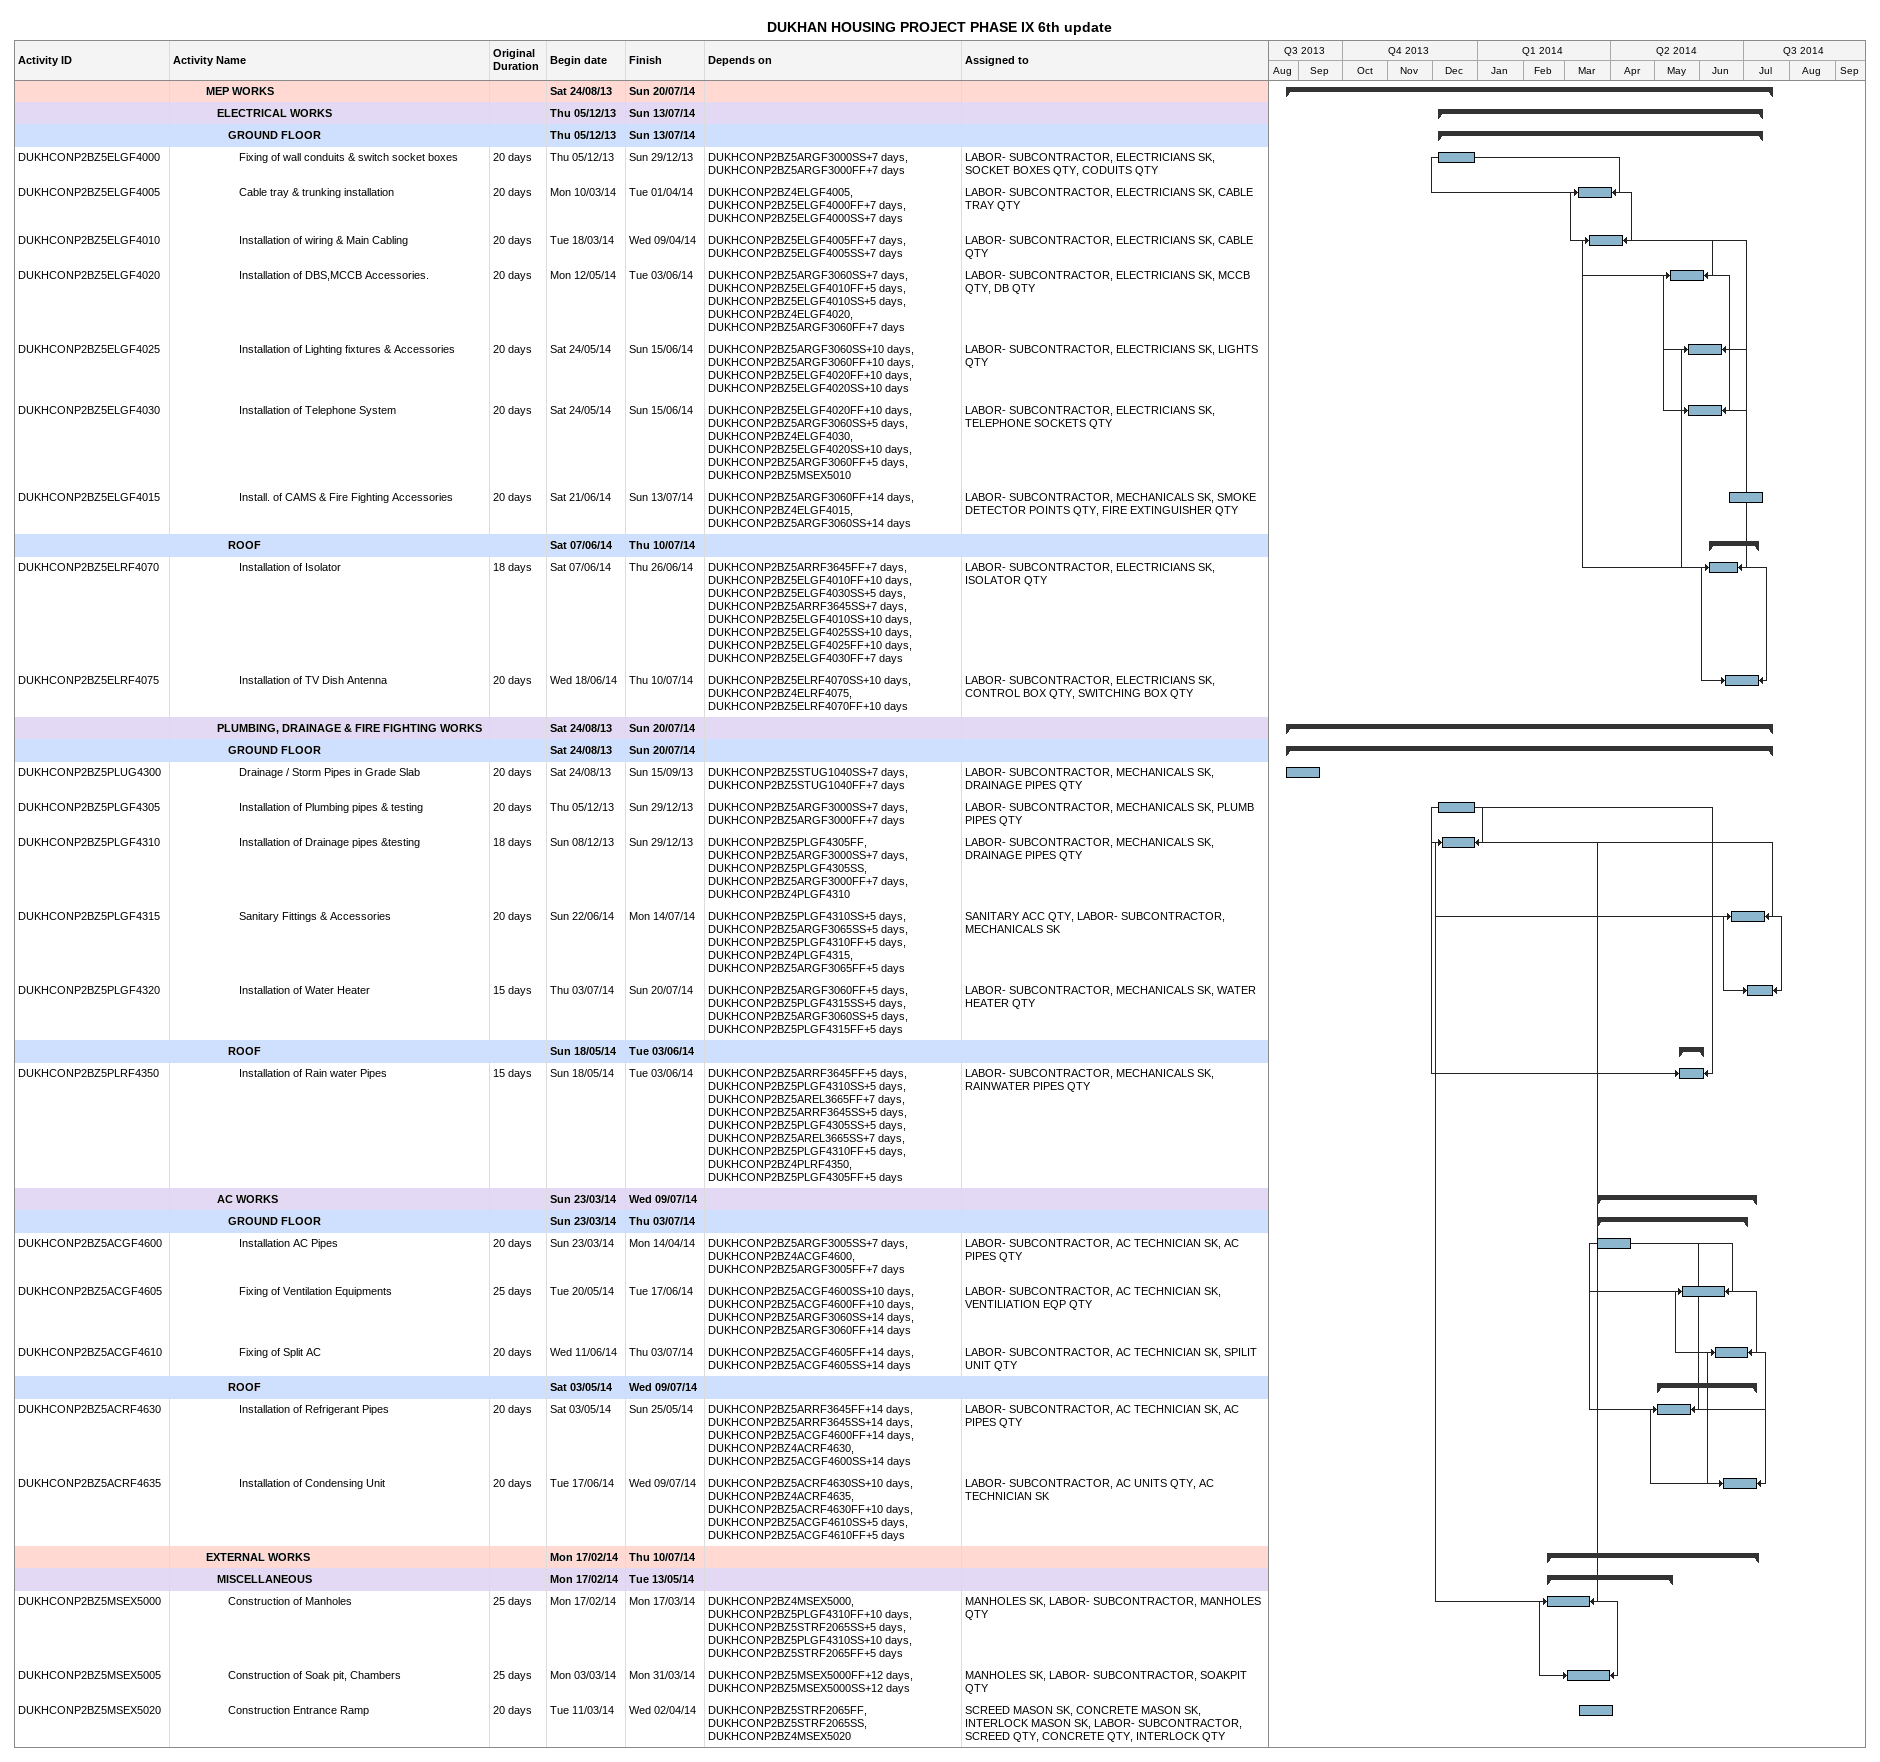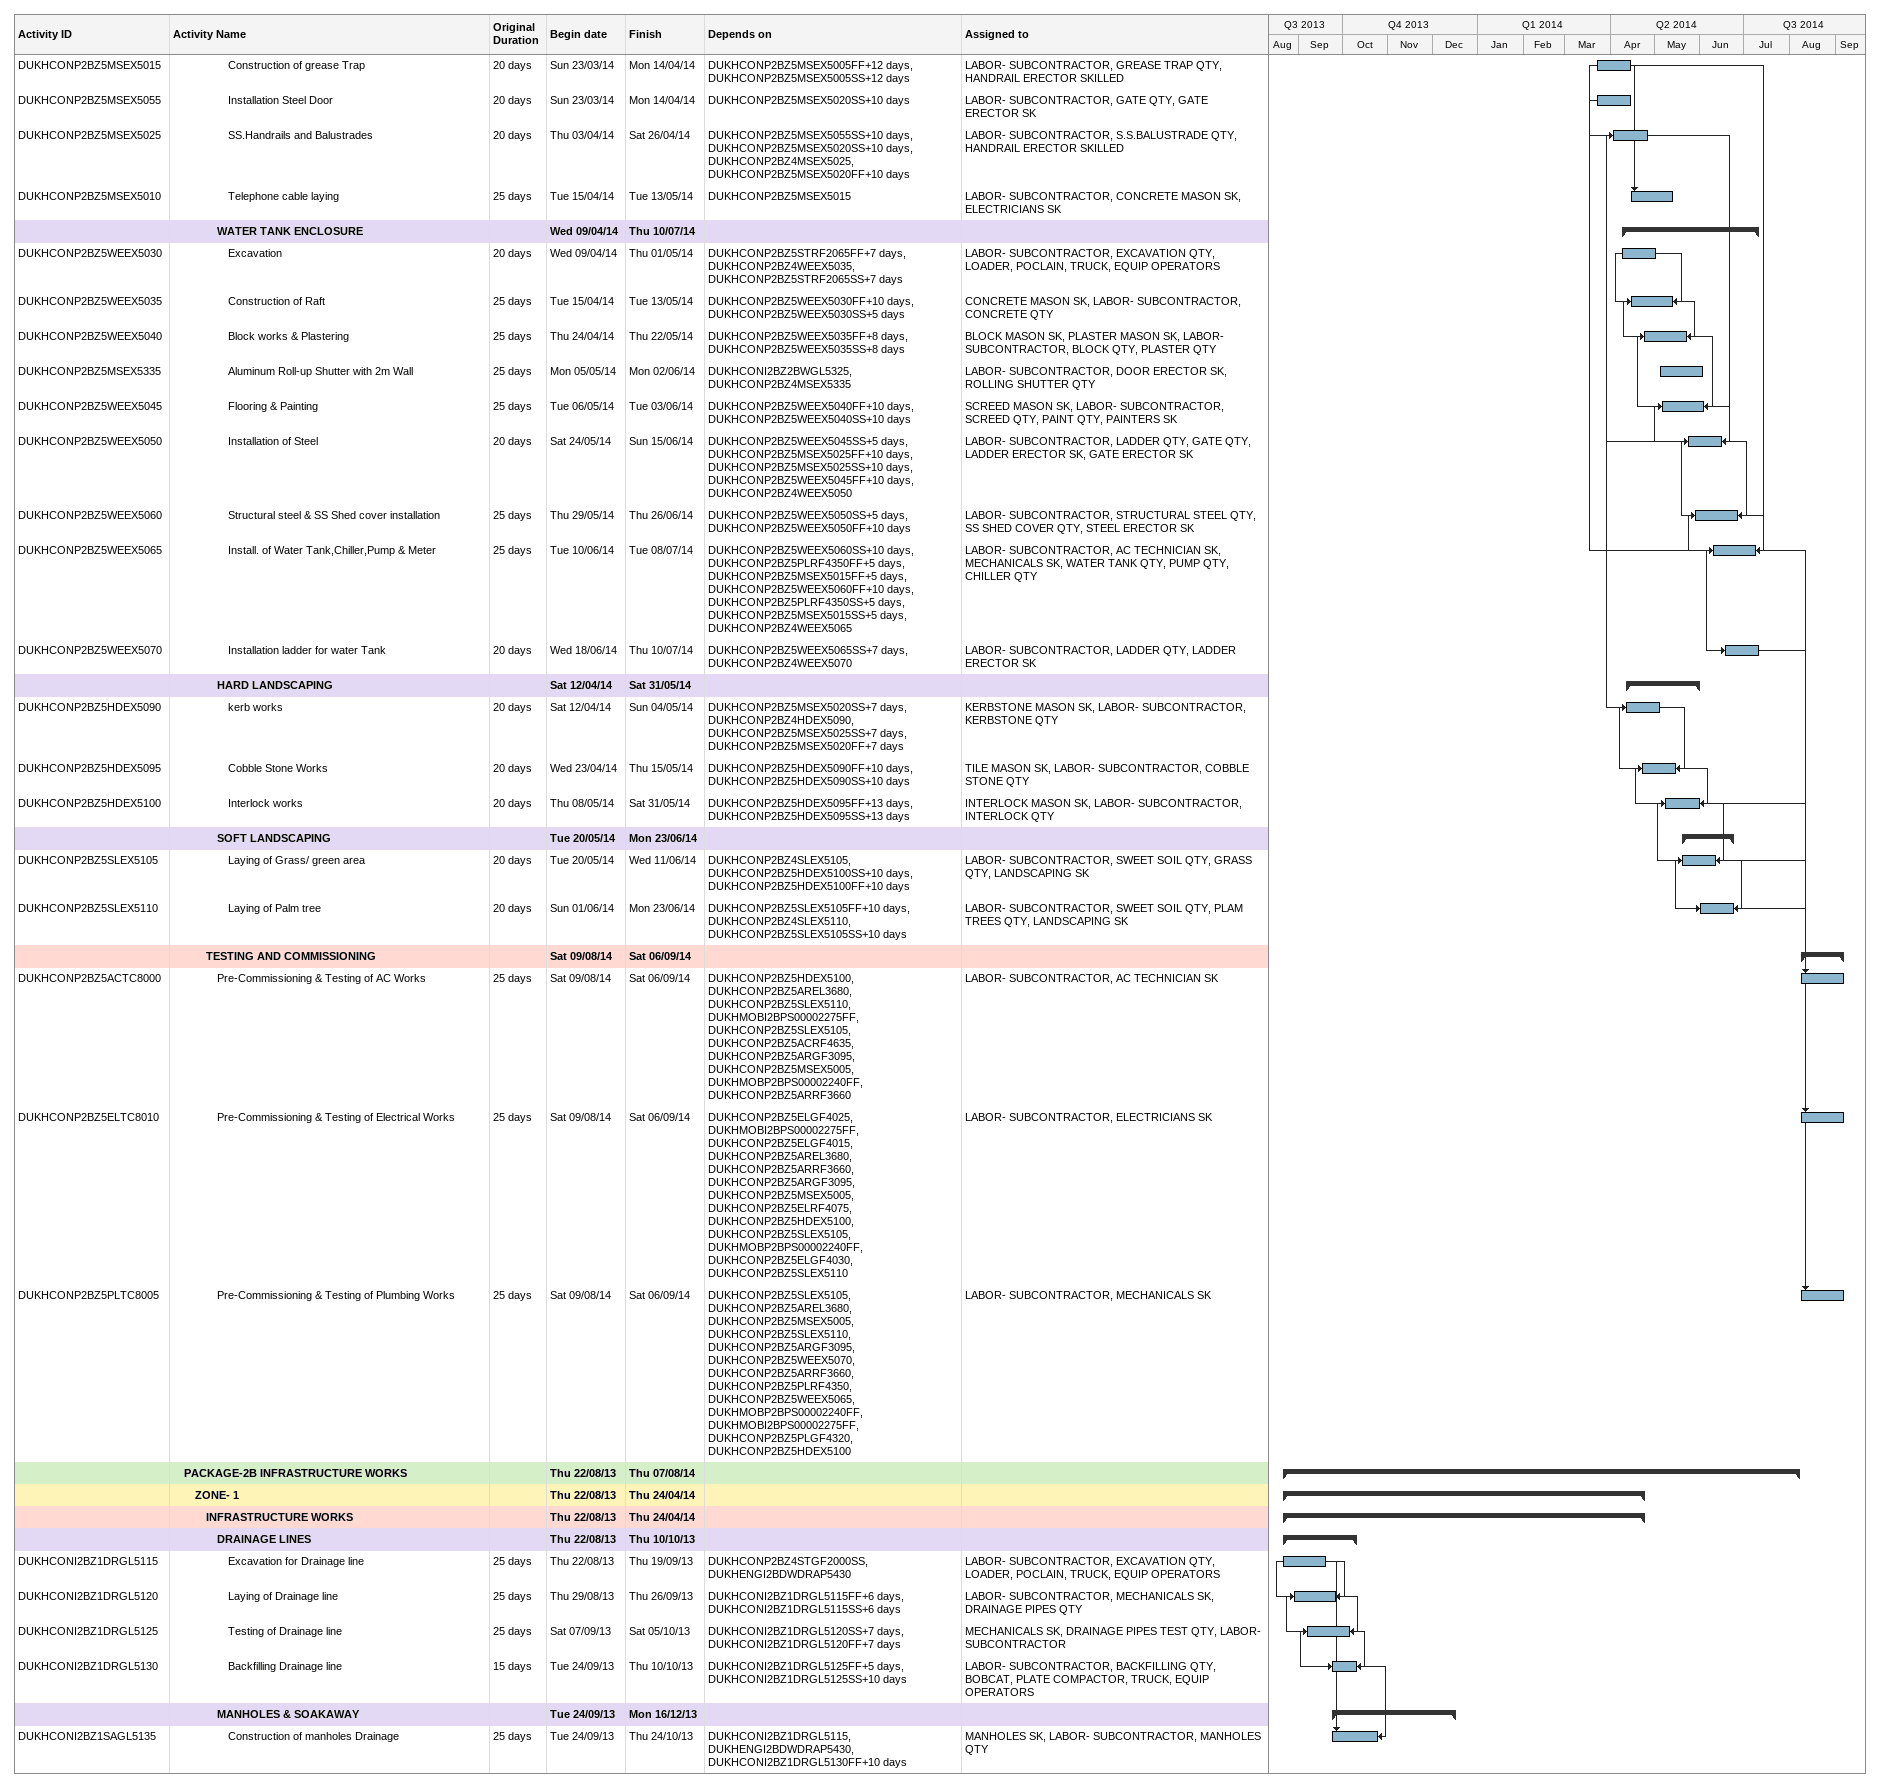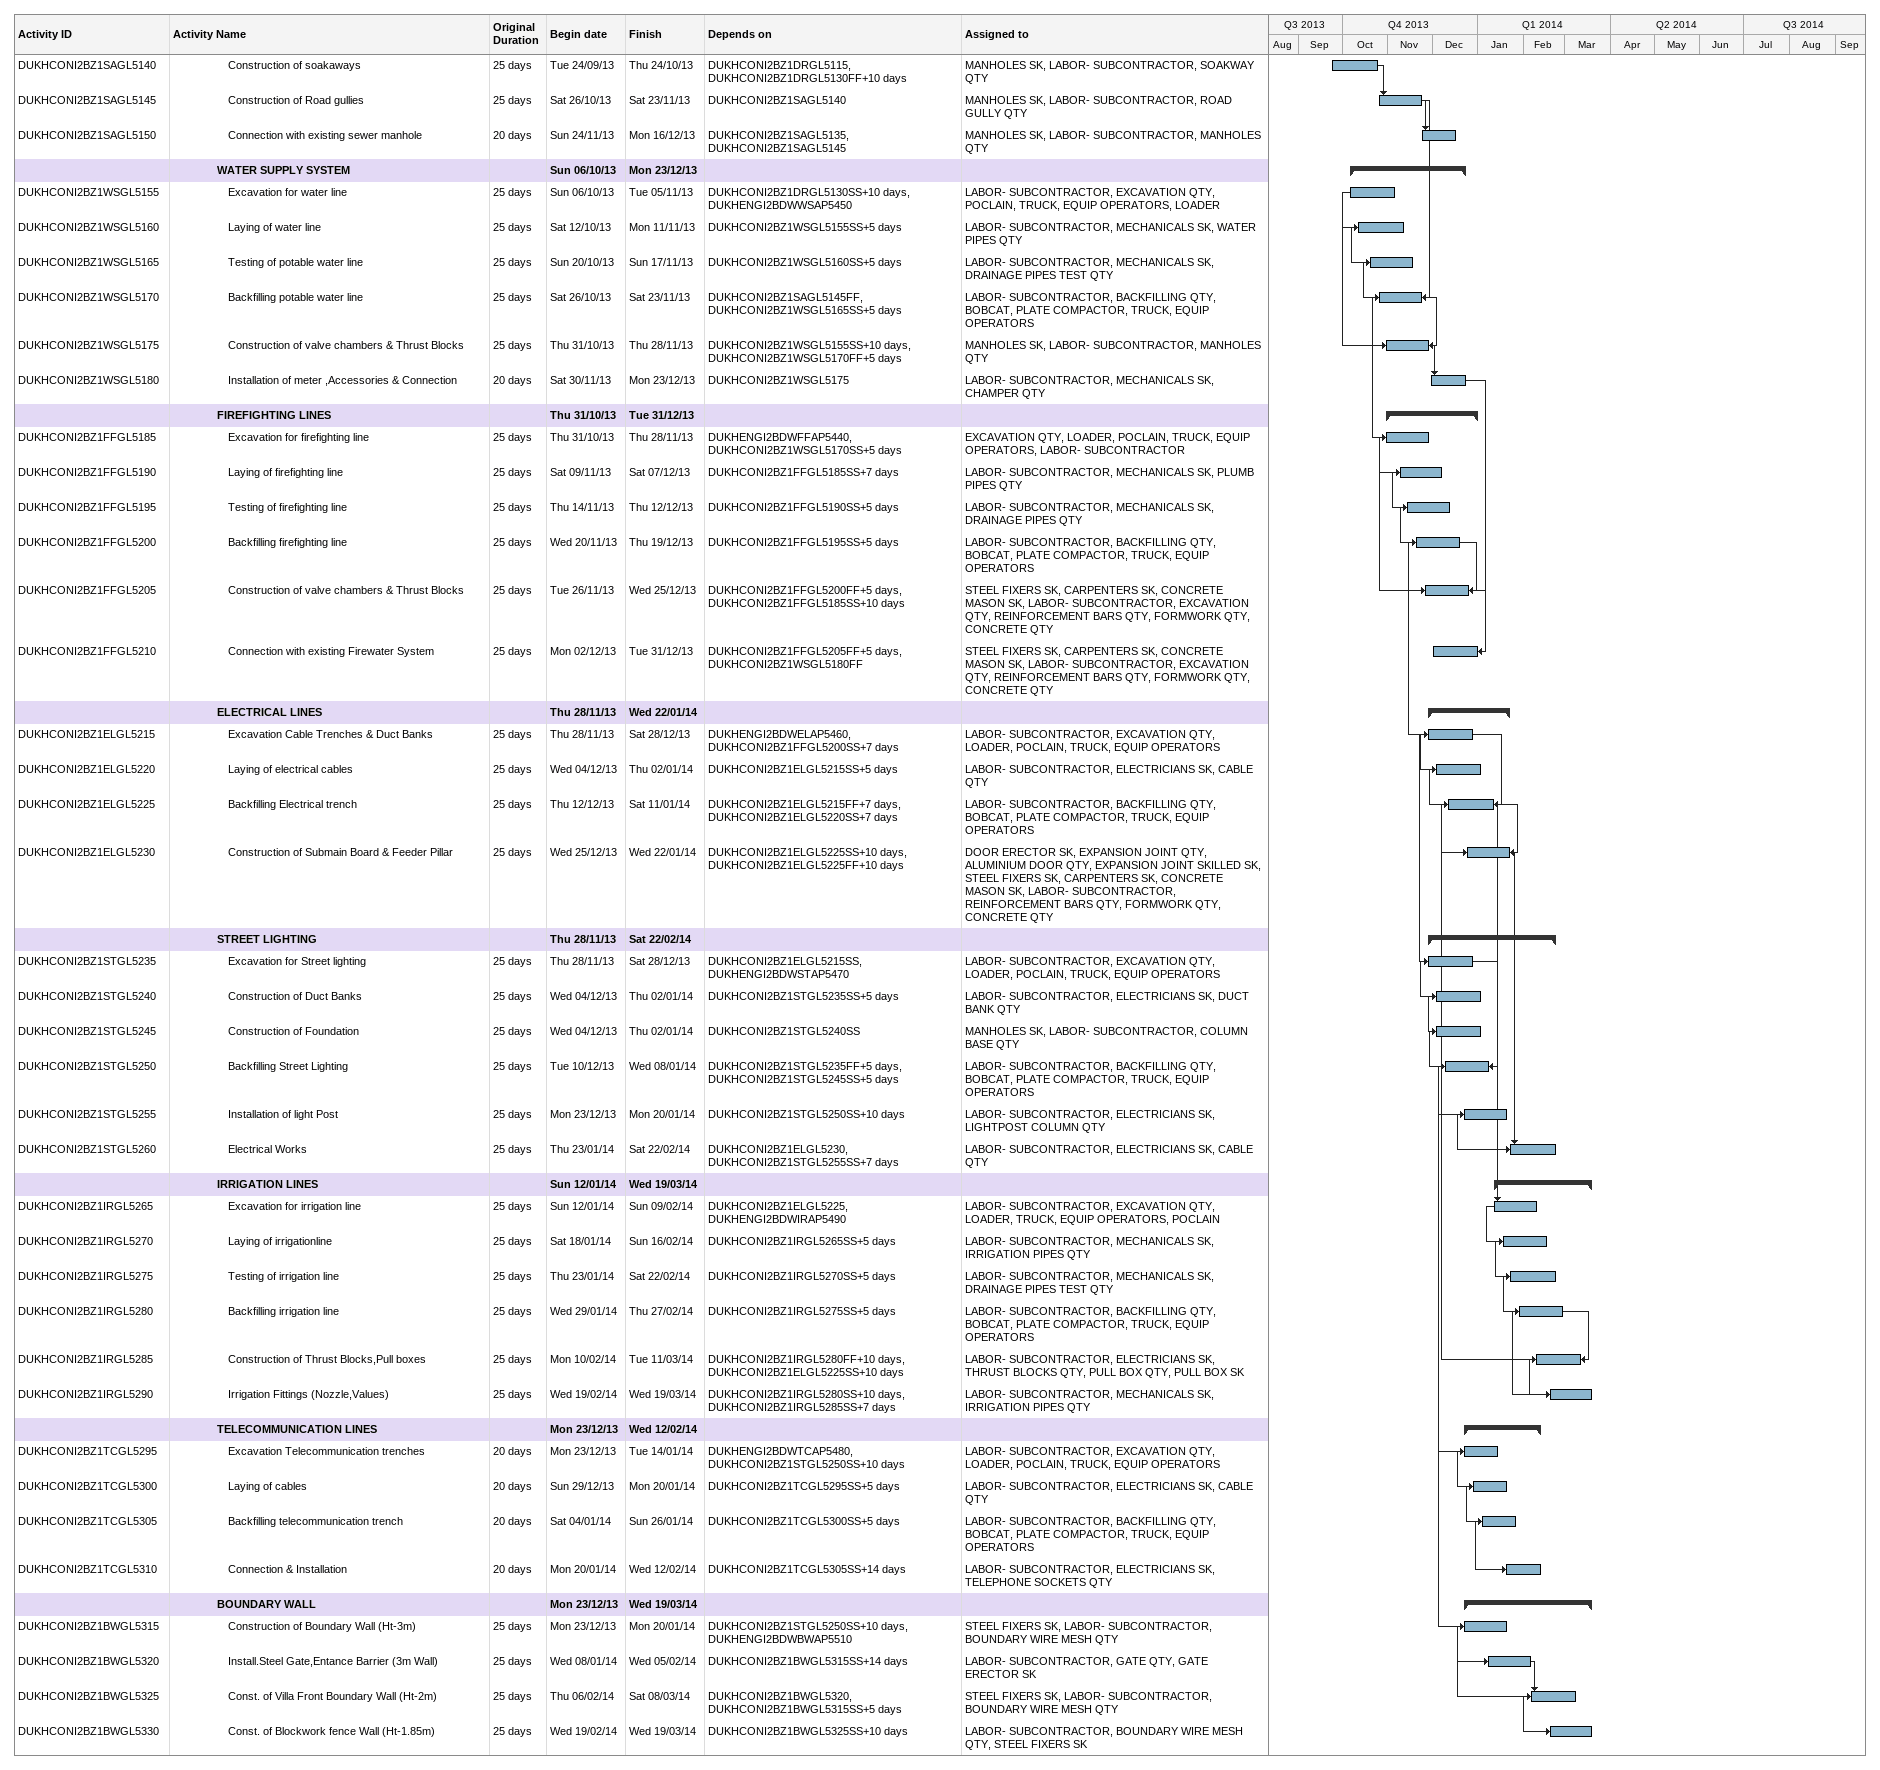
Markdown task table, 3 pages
DUKHAN HOUSING PROJECT PHASE IX 6th update

| ID | Level | Task | Original duration | Start | Finish | Predecessors | Resources |
|---|---|---|---|---|---|---|---|
|  | 4 | **MEP WORKS** |  | 2013-08-24 | 2014-07-20 |  |  |
|  | 5 | **ELECTRICAL WORKS** |  | 2013-12-05 | 2014-07-13 |  |  |
|  | 6 | **GROUND FLOOR** |  | 2013-12-05 | 2014-07-13 |  |  |
| DUKHCONP2BZ5ELGF4000 | 7 | Fixing of wall conduits & switch socket boxes | 20d | 2013-12-05 | 2013-12-29 | DUKHCONP2BZ5ARGF3000SS+7d, DUKHCONP2BZ5ARGF3000FF+7d | LABOR- SUBCONTRACTOR, ELECTRICIANS SK, SOCKET BOXES QTY, CODUITS QTY |
| DUKHCONP2BZ5ELGF4005 | 7 | Cable tray & trunking installation | 20d | 2014-03-10 | 2014-04-01 | DUKHCONP2BZ4ELGF4005, DUKHCONP2BZ5ELGF4000FF+7d, DUKHCONP2BZ5ELGF4000SS+7d | LABOR- SUBCONTRACTOR, ELECTRICIANS SK, CABLE TRAY QTY |
| DUKHCONP2BZ5ELGF4010 | 7 | Installation of wiring & Main Cabling | 20d | 2014-03-18 | 2014-04-09 | DUKHCONP2BZ5ELGF4005FF+7d, DUKHCONP2BZ5ELGF4005SS+7d | LABOR- SUBCONTRACTOR, ELECTRICIANS SK, CABLE QTY |
| DUKHCONP2BZ5ELGF4020 | 7 | Installation of DBS,MCCB Accessories. | 20d | 2014-05-12 | 2014-06-03 | DUKHCONP2BZ5ARGF3060SS+7d, DUKHCONP2BZ5ELGF4010FF+5d, DUKHCONP2BZ5ELGF4010SS+5d, DUKHCONP2BZ4ELGF4020, DUKHCONP2BZ5ARGF3060FF+7d | LABOR- SUBCONTRACTOR, ELECTRICIANS SK, MCCB QTY, DB QTY |
| DUKHCONP2BZ5ELGF4025 | 7 | Installation of Lighting fixtures & Accessories | 20d | 2014-05-24 | 2014-06-15 | DUKHCONP2BZ5ARGF3060SS+10d, DUKHCONP2BZ5ARGF3060FF+10d, DUKHCONP2BZ5ELGF4020FF+10d, DUKHCONP2BZ5ELGF4020SS+10d | LABOR- SUBCONTRACTOR, ELECTRICIANS SK, LIGHTS QTY |
| DUKHCONP2BZ5ELGF4030 | 7 | Installation of Telephone System | 20d | 2014-05-24 | 2014-06-15 | DUKHCONP2BZ5ELGF4020FF+10d, DUKHCONP2BZ5ARGF3060SS+5d, DUKHCONP2BZ4ELGF4030, DUKHCONP2BZ5ELGF4020SS+10d, DUKHCONP2BZ5ARGF3060FF+5d, DUKHCONP2BZ5MSEX5010 | LABOR- SUBCONTRACTOR, ELECTRICIANS SK, TELEPHONE SOCKETS QTY |
| DUKHCONP2BZ5ELGF4015 | 7 | Install. of CAMS & Fire Fighting Accessories | 20d | 2014-06-21 | 2014-07-13 | DUKHCONP2BZ5ARGF3060FF+14d, DUKHCONP2BZ4ELGF4015, DUKHCONP2BZ5ARGF3060SS+14d | LABOR- SUBCONTRACTOR, MECHANICALS SK, SMOKE DETECTOR POINTS QTY, FIRE EXTINGUISHER QTY |
|  | 6 | **ROOF** |  | 2014-06-07 | 2014-07-10 |  |  |
| DUKHCONP2BZ5ELRF4070 | 7 | Installation of Isolator | 18d | 2014-06-07 | 2014-06-26 | DUKHCONP2BZ5ARRF3645FF+7d, DUKHCONP2BZ5ELGF4010FF+10d, DUKHCONP2BZ5ELGF4030SS+5d, DUKHCONP2BZ5ARRF3645SS+7d, DUKHCONP2BZ5ELGF4010SS+10d, DUKHCONP2BZ5ELGF4025SS+10d, DUKHCONP2BZ5ELGF4025FF+10d, DUKHCONP2BZ5ELGF4030FF+7d | LABOR- SUBCONTRACTOR, ELECTRICIANS SK, ISOLATOR QTY |
| DUKHCONP2BZ5ELRF4075 | 7 | Installation of TV Dish Antenna | 20d | 2014-06-18 | 2014-07-10 | DUKHCONP2BZ5ELRF4070SS+10d, DUKHCONP2BZ4ELRF4075, DUKHCONP2BZ5ELRF4070FF+10d | LABOR- SUBCONTRACTOR, ELECTRICIANS SK, CONTROL BOX QTY, SWITCHING BOX QTY |
|  | 5 | **PLUMBING, DRAINAGE & FIRE FIGHTING WORKS** |  | 2013-08-24 | 2014-07-20 |  |  |
|  | 6 | **GROUND FLOOR** |  | 2013-08-24 | 2014-07-20 |  |  |
| DUKHCONP2BZ5PLUG4300 | 7 | Drainage / Storm Pipes in Grade Slab | 20d | 2013-08-24 | 2013-09-15 | DUKHCONP2BZ5STUG1040SS+7d, DUKHCONP2BZ5STUG1040FF+7d | LABOR- SUBCONTRACTOR, MECHANICALS SK, DRAINAGE PIPES QTY |
| DUKHCONP2BZ5PLGF4305 | 7 | Installation of Plumbing pipes & testing | 20d | 2013-12-05 | 2013-12-29 | DUKHCONP2BZ5ARGF3000SS+7d, DUKHCONP2BZ5ARGF3000FF+7d | LABOR- SUBCONTRACTOR, MECHANICALS SK, PLUMB PIPES QTY |
| DUKHCONP2BZ5PLGF4310 | 7 | Installation of Drainage pipes &testing | 18d | 2013-12-08 | 2013-12-29 | DUKHCONP2BZ5PLGF4305FF, DUKHCONP2BZ5ARGF3000SS+7d, DUKHCONP2BZ5PLGF4305SS, DUKHCONP2BZ5ARGF3000FF+7d, DUKHCONP2BZ4PLGF4310 | LABOR- SUBCONTRACTOR, MECHANICALS SK, DRAINAGE PIPES QTY |
| DUKHCONP2BZ5PLGF4315 | 7 | Sanitary Fittings & Accessories | 20d | 2014-06-22 | 2014-07-14 | DUKHCONP2BZ5PLGF4310SS+5d, DUKHCONP2BZ5ARGF3065SS+5d, DUKHCONP2BZ5PLGF4310FF+5d, DUKHCONP2BZ4PLGF4315, DUKHCONP2BZ5ARGF3065FF+5d | SANITARY ACC QTY, LABOR- SUBCONTRACTOR, MECHANICALS SK |
| DUKHCONP2BZ5PLGF4320 | 7 | Installation of Water Heater | 15d | 2014-07-03 | 2014-07-20 | DUKHCONP2BZ5ARGF3060FF+5d, DUKHCONP2BZ5PLGF4315SS+5d, DUKHCONP2BZ5ARGF3060SS+5d, DUKHCONP2BZ5PLGF4315FF+5d | LABOR- SUBCONTRACTOR, MECHANICALS SK, WATER HEATER QTY |
|  | 6 | **ROOF** |  | 2014-05-18 | 2014-06-03 |  |  |
| DUKHCONP2BZ5PLRF4350 | 7 | Installation of Rain water Pipes | 15d | 2014-05-18 | 2014-06-03 | DUKHCONP2BZ5ARRF3645FF+5d, DUKHCONP2BZ5PLGF4310SS+5d, DUKHCONP2BZ5AREL3665FF+7d, DUKHCONP2BZ5ARRF3645SS+5d, DUKHCONP2BZ5PLGF4305SS+5d, DUKHCONP2BZ5AREL3665SS+7d, DUKHCONP2BZ5PLGF4310FF+5d, DUKHCONP2BZ4PLRF4350, DUKHCONP2BZ5PLGF4305FF+5d | LABOR- SUBCONTRACTOR, MECHANICALS SK, RAINWATER PIPES QTY |
|  | 5 | **AC WORKS** |  | 2014-03-23 | 2014-07-09 |  |  |
|  | 6 | **GROUND FLOOR** |  | 2014-03-23 | 2014-07-03 |  |  |
| DUKHCONP2BZ5ACGF4600 | 7 | Installation AC Pipes | 20d | 2014-03-23 | 2014-04-14 | DUKHCONP2BZ5ARGF3005SS+7d, DUKHCONP2BZ4ACGF4600, DUKHCONP2BZ5ARGF3005FF+7d | LABOR- SUBCONTRACTOR, AC TECHNICIAN SK, AC PIPES QTY |
| DUKHCONP2BZ5ACGF4605 | 7 | Fixing of Ventilation Equipments | 25d | 2014-05-20 | 2014-06-17 | DUKHCONP2BZ5ACGF4600SS+10d, DUKHCONP2BZ5ACGF4600FF+10d, DUKHCONP2BZ5ARGF3060SS+14d, DUKHCONP2BZ5ARGF3060FF+14d | LABOR- SUBCONTRACTOR, AC TECHNICIAN SK, VENTILIATION EQP QTY |
| DUKHCONP2BZ5ACGF4610 | 7 | Fixing of Split AC | 20d | 2014-06-11 | 2014-07-03 | DUKHCONP2BZ5ACGF4605FF+14d, DUKHCONP2BZ5ACGF4605SS+14d | LABOR- SUBCONTRACTOR, AC TECHNICIAN SK, SPILIT UNIT QTY |
|  | 6 | **ROOF** |  | 2014-05-03 | 2014-07-09 |  |  |
| DUKHCONP2BZ5ACRF4630 | 7 | Installation of Refrigerant Pipes | 20d | 2014-05-03 | 2014-05-25 | DUKHCONP2BZ5ARRF3645FF+14d, DUKHCONP2BZ5ARRF3645SS+14d, DUKHCONP2BZ5ACGF4600FF+14d, DUKHCONP2BZ4ACRF4630, DUKHCONP2BZ5ACGF4600SS+14d | LABOR- SUBCONTRACTOR, AC TECHNICIAN SK, AC PIPES QTY |
| DUKHCONP2BZ5ACRF4635 | 7 | Installation of Condensing Unit | 20d | 2014-06-17 | 2014-07-09 | DUKHCONP2BZ5ACRF4630SS+10d, DUKHCONP2BZ4ACRF4635, DUKHCONP2BZ5ACRF4630FF+10d, DUKHCONP2BZ5ACGF4610SS+5d, DUKHCONP2BZ5ACGF4610FF+5d | LABOR- SUBCONTRACTOR, AC UNITS QTY, AC TECHNICIAN SK |
|  | 4 | **EXTERNAL WORKS** |  | 2014-02-17 | 2014-07-10 |  |  |
|  | 5 | **MISCELLANEOUS** |  | 2014-02-17 | 2014-05-13 |  |  |
| DUKHCONP2BZ5MSEX5000 | 6 | Construction of Manholes | 25d | 2014-02-17 | 2014-03-17 | DUKHCONP2BZ4MSEX5000, DUKHCONP2BZ5PLGF4310FF+10d, DUKHCONP2BZ5STRF2065SS+5d, DUKHCONP2BZ5PLGF4310SS+10d, DUKHCONP2BZ5STRF2065FF+5d | MANHOLES SK, LABOR- SUBCONTRACTOR, MANHOLES QTY |
| DUKHCONP2BZ5MSEX5005 | 6 | Construction of Soak pit, Chambers | 25d | 2014-03-03 | 2014-03-31 | DUKHCONP2BZ5MSEX5000FF+12d, DUKHCONP2BZ5MSEX5000SS+12d | MANHOLES SK, LABOR- SUBCONTRACTOR, SOAKPIT QTY |
| DUKHCONP2BZ5MSEX5020 | 6 | Construction Entrance Ramp | 20d | 2014-03-11 | 2014-04-02 | DUKHCONP2BZ5STRF2065FF, DUKHCONP2BZ5STRF2065SS, DUKHCONP2BZ4MSEX5020 | SCREED MASON SK, CONCRETE MASON SK, INTERLOCK MASON SK, LABOR- SUBCONTRACTOR, SCREED QTY, CONCRETE QTY, INTERLOCK QTY |
| DUKHCONP2BZ5MSEX5015 | 6 | Construction of grease Trap | 20d | 2014-03-23 | 2014-04-14 | DUKHCONP2BZ5MSEX5005FF+12d, DUKHCONP2BZ5MSEX5005SS+12d | LABOR- SUBCONTRACTOR, GREASE TRAP QTY, HANDRAIL ERECTOR SKILLED |
| DUKHCONP2BZ5MSEX5055 | 6 | Installation Steel Door | 20d | 2014-03-23 | 2014-04-14 | DUKHCONP2BZ5MSEX5020SS+10d | LABOR- SUBCONTRACTOR, GATE QTY, GATE ERECTOR SK |
| DUKHCONP2BZ5MSEX5025 | 6 | SS.Handrails and Balustrades | 20d | 2014-04-03 | 2014-04-26 | DUKHCONP2BZ5MSEX5055SS+10d, DUKHCONP2BZ5MSEX5020SS+10d, DUKHCONP2BZ4MSEX5025, DUKHCONP2BZ5MSEX5020FF+10d | LABOR- SUBCONTRACTOR, S.S.BALUSTRADE QTY, HANDRAIL ERECTOR SKILLED |
| DUKHCONP2BZ5MSEX5010 | 6 | Telephone cable laying | 25d | 2014-04-15 | 2014-05-13 | DUKHCONP2BZ5MSEX5015 | LABOR- SUBCONTRACTOR, CONCRETE MASON SK, ELECTRICIANS SK |
|  | 5 | **WATER TANK ENCLOSURE** |  | 2014-04-09 | 2014-07-10 |  |  |
| DUKHCONP2BZ5WEEX5030 | 6 | Excavation | 20d | 2014-04-09 | 2014-05-01 | DUKHCONP2BZ5STRF2065FF+7d, DUKHCONP2BZ4WEEX5035, DUKHCONP2BZ5STRF2065SS+7d | LABOR- SUBCONTRACTOR, EXCAVATION QTY, LOADER, POCLAIN, TRUCK, EQUIP OPERATORS |
| DUKHCONP2BZ5WEEX5035 | 6 | Construction of Raft | 25d | 2014-04-15 | 2014-05-13 | DUKHCONP2BZ5WEEX5030FF+10d, DUKHCONP2BZ5WEEX5030SS+5d | CONCRETE MASON SK, LABOR- SUBCONTRACTOR, CONCRETE QTY |
| DUKHCONP2BZ5WEEX5040 | 6 | Block works & Plastering | 25d | 2014-04-24 | 2014-05-22 | DUKHCONP2BZ5WEEX5035FF+8d, DUKHCONP2BZ5WEEX5035SS+8d | BLOCK MASON SK, PLASTER MASON SK, LABOR- SUBCONTRACTOR, BLOCK QTY, PLASTER QTY |
| DUKHCONP2BZ5MSEX5335 | 6 | Aluminum Roll-up Shutter with 2m Wall | 25d | 2014-05-05 | 2014-06-02 | DUKHCONI2BZ2BWGL5325, DUKHCONP2BZ4MSEX5335 | LABOR- SUBCONTRACTOR, DOOR ERECTOR SK, ROLLING SHUTTER QTY |
| DUKHCONP2BZ5WEEX5045 | 6 | Flooring & Painting | 25d | 2014-05-06 | 2014-06-03 | DUKHCONP2BZ5WEEX5040FF+10d, DUKHCONP2BZ5WEEX5040SS+10d | SCREED MASON SK, LABOR- SUBCONTRACTOR, SCREED QTY, PAINT QTY, PAINTERS SK |
| DUKHCONP2BZ5WEEX5050 | 6 | Installation of Steel | 20d | 2014-05-24 | 2014-06-15 | DUKHCONP2BZ5WEEX5045SS+5d, DUKHCONP2BZ5MSEX5025FF+10d, DUKHCONP2BZ5MSEX5025SS+10d, DUKHCONP2BZ5WEEX5045FF+10d, DUKHCONP2BZ4WEEX5050 | LABOR- SUBCONTRACTOR, LADDER QTY, GATE QTY, LADDER ERECTOR SK, GATE ERECTOR SK |
| DUKHCONP2BZ5WEEX5060 | 6 | Structural steel & SS Shed cover installation | 25d | 2014-05-29 | 2014-06-26 | DUKHCONP2BZ5WEEX5050SS+5d, DUKHCONP2BZ5WEEX5050FF+10d | LABOR- SUBCONTRACTOR, STRUCTURAL STEEL QTY, SS SHED COVER QTY, STEEL ERECTOR SK |
| DUKHCONP2BZ5WEEX5065 | 6 | Install. of Water Tank,Chiller,Pump & Meter | 25d | 2014-06-10 | 2014-07-08 | DUKHCONP2BZ5WEEX5060SS+10d, DUKHCONP2BZ5PLRF4350FF+5d, DUKHCONP2BZ5MSEX5015FF+5d, DUKHCONP2BZ5WEEX5060FF+10d, DUKHCONP2BZ5PLRF4350SS+5d, DUKHCONP2BZ5MSEX5015SS+5d, DUKHCONP2BZ4WEEX5065 | LABOR- SUBCONTRACTOR, AC TECHNICIAN SK, MECHANICALS SK, WATER TANK QTY, PUMP QTY, CHILLER QTY |
| DUKHCONP2BZ5WEEX5070 | 6 | Installation ladder for water Tank | 20d | 2014-06-18 | 2014-07-10 | DUKHCONP2BZ5WEEX5065SS+7d, DUKHCONP2BZ4WEEX5070 | LABOR- SUBCONTRACTOR, LADDER QTY, LADDER ERECTOR SK |
|  | 5 | **HARD LANDSCAPING** |  | 2014-04-12 | 2014-05-31 |  |  |
| DUKHCONP2BZ5HDEX5090 | 6 | kerb works | 20d | 2014-04-12 | 2014-05-04 | DUKHCONP2BZ5MSEX5020SS+7d, DUKHCONP2BZ4HDEX5090, DUKHCONP2BZ5MSEX5025SS+7d, DUKHCONP2BZ5MSEX5020FF+7d | KERBSTONE MASON SK, LABOR- SUBCONTRACTOR, KERBSTONE QTY |
| DUKHCONP2BZ5HDEX5095 | 6 | Cobble Stone Works | 20d | 2014-04-23 | 2014-05-15 | DUKHCONP2BZ5HDEX5090FF+10d, DUKHCONP2BZ5HDEX5090SS+10d | TILE MASON SK, LABOR- SUBCONTRACTOR, COBBLE STONE QTY |
| DUKHCONP2BZ5HDEX5100 | 6 | Interlock works | 20d | 2014-05-08 | 2014-05-31 | DUKHCONP2BZ5HDEX5095FF+13d, DUKHCONP2BZ5HDEX5095SS+13d | INTERLOCK MASON SK, LABOR- SUBCONTRACTOR, INTERLOCK QTY |
|  | 5 | **SOFT LANDSCAPING** |  | 2014-05-20 | 2014-06-23 |  |  |
| DUKHCONP2BZ5SLEX5105 | 6 | Laying of Grass/ green area | 20d | 2014-05-20 | 2014-06-11 | DUKHCONP2BZ4SLEX5105, DUKHCONP2BZ5HDEX5100SS+10d, DUKHCONP2BZ5HDEX5100FF+10d | LABOR- SUBCONTRACTOR, SWEET SOIL QTY, GRASS QTY, LANDSCAPING SK |
| DUKHCONP2BZ5SLEX5110 | 6 | Laying of Palm tree | 20d | 2014-06-01 | 2014-06-23 | DUKHCONP2BZ5SLEX5105FF+10d, DUKHCONP2BZ4SLEX5110, DUKHCONP2BZ5SLEX5105SS+10d | LABOR- SUBCONTRACTOR, SWEET SOIL QTY, PLAM TREES QTY, LANDSCAPING SK |
|  | 4 | **TESTING AND COMMISSIONING** |  | 2014-08-09 | 2014-09-06 |  |  |
| DUKHCONP2BZ5ACTC8000 | 5 | Pre-Commissioning & Testing of AC Works | 25d | 2014-08-09 | 2014-09-06 | DUKHCONP2BZ5HDEX5100, DUKHCONP2BZ5AREL3680, DUKHCONP2BZ5SLEX5110, DUKHMOBI2BPS00002275FF, DUKHCONP2BZ5SLEX5105, DUKHCONP2BZ5ACRF4635, DUKHCONP2BZ5ARGF3095, DUKHCONP2BZ5MSEX5005, DUKHMOBP2BPS00002240FF, DUKHCONP2BZ5ARRF3660 | LABOR- SUBCONTRACTOR, AC TECHNICIAN SK |
| DUKHCONP2BZ5ELTC8010 | 5 | Pre-Commissioning & Testing of Electrical Works | 25d | 2014-08-09 | 2014-09-06 | DUKHCONP2BZ5ELGF4025, DUKHMOBI2BPS00002275FF, DUKHCONP2BZ5ELGF4015, DUKHCONP2BZ5AREL3680, DUKHCONP2BZ5ARRF3660, DUKHCONP2BZ5ARGF3095, DUKHCONP2BZ5MSEX5005, DUKHCONP2BZ5ELRF4075, DUKHCONP2BZ5HDEX5100, DUKHCONP2BZ5SLEX5105, DUKHMOBP2BPS00002240FF, DUKHCONP2BZ5ELGF4030, DUKHCONP2BZ5SLEX5110 | LABOR- SUBCONTRACTOR, ELECTRICIANS SK |
| DUKHCONP2BZ5PLTC8005 | 5 | Pre-Commissioning & Testing of Plumbing Works | 25d | 2014-08-09 | 2014-09-06 | DUKHCONP2BZ5SLEX5105, DUKHCONP2BZ5AREL3680, DUKHCONP2BZ5MSEX5005, DUKHCONP2BZ5SLEX5110, DUKHCONP2BZ5ARGF3095, DUKHCONP2BZ5WEEX5070, DUKHCONP2BZ5ARRF3660, DUKHCONP2BZ5PLRF4350, DUKHCONP2BZ5WEEX5065, DUKHMOBP2BPS00002240FF, DUKHMOBI2BPS00002275FF, DUKHCONP2BZ5PLGF4320, DUKHCONP2BZ5HDEX5100 | LABOR- SUBCONTRACTOR, MECHANICALS SK |
|  | 2 | **PACKAGE-2B INFRASTRUCTURE WORKS** |  | 2013-08-22 | 2014-08-07 |  |  |
|  | 3 | **ZONE- 1** |  | 2013-08-22 | 2014-04-24 |  |  |
|  | 4 | **INFRASTRUCTURE WORKS** |  | 2013-08-22 | 2014-04-24 |  |  |
|  | 5 | **DRAINAGE LINES** |  | 2013-08-22 | 2013-10-10 |  |  |
| DUKHCONI2BZ1DRGL5115 | 6 | Excavation for Drainage line | 25d | 2013-08-22 | 2013-09-19 | DUKHCONP2BZ4STGF2000SS, DUKHENGI2BDWDRAP5430 | LABOR- SUBCONTRACTOR, EXCAVATION QTY, LOADER, POCLAIN, TRUCK, EQUIP OPERATORS |
| DUKHCONI2BZ1DRGL5120 | 6 | Laying of Drainage line | 25d | 2013-08-29 | 2013-09-26 | DUKHCONI2BZ1DRGL5115FF+6d, DUKHCONI2BZ1DRGL5115SS+6d | LABOR- SUBCONTRACTOR, MECHANICALS SK, DRAINAGE PIPES QTY |
| DUKHCONI2BZ1DRGL5125 | 6 | Testing of Drainage line | 25d | 2013-09-07 | 2013-10-05 | DUKHCONI2BZ1DRGL5120SS+7d, DUKHCONI2BZ1DRGL5120FF+7d | MECHANICALS SK, DRAINAGE PIPES TEST QTY, LABOR- SUBCONTRACTOR |
| DUKHCONI2BZ1DRGL5130 | 6 | Backfilling Drainage line | 15d | 2013-09-24 | 2013-10-10 | DUKHCONI2BZ1DRGL5125FF+5d, DUKHCONI2BZ1DRGL5125SS+10d | LABOR- SUBCONTRACTOR, BACKFILLING QTY, BOBCAT, PLATE COMPACTOR, TRUCK, EQUIP OPERATORS |
|  | 5 | **MANHOLES & SOAKAWAY** |  | 2013-09-24 | 2013-12-16 |  |  |
| DUKHCONI2BZ1SAGL5135 | 6 | Construction of manholes Drainage | 25d | 2013-09-24 | 2013-10-24 | DUKHCONI2BZ1DRGL5115, DUKHENGI2BDWDRAP5430, DUKHCONI2BZ1DRGL5130FF+10d | MANHOLES SK, LABOR- SUBCONTRACTOR, MANHOLES QTY |
| DUKHCONI2BZ1SAGL5140 | 6 | Construction of soakaways | 25d | 2013-09-24 | 2013-10-24 | DUKHCONI2BZ1DRGL5115, DUKHCONI2BZ1DRGL5130FF+10d | MANHOLES SK, LABOR- SUBCONTRACTOR, SOAKWAY QTY |
| DUKHCONI2BZ1SAGL5145 | 6 | Construction of Road gullies | 25d | 2013-10-26 | 2013-11-23 | DUKHCONI2BZ1SAGL5140 | MANHOLES SK, LABOR- SUBCONTRACTOR, ROAD GULLY QTY |
| DUKHCONI2BZ1SAGL5150 | 6 | Connection with existing sewer manhole | 20d | 2013-11-24 | 2013-12-16 | DUKHCONI2BZ1SAGL5135, DUKHCONI2BZ1SAGL5145 | MANHOLES SK, LABOR- SUBCONTRACTOR, MANHOLES QTY |
|  | 5 | **WATER SUPPLY SYSTEM** |  | 2013-10-06 | 2013-12-23 |  |  |
| DUKHCONI2BZ1WSGL5155 | 6 | Excavation for water line | 25d | 2013-10-06 | 2013-11-05 | DUKHCONI2BZ1DRGL5130SS+10d, DUKHENGI2BDWWSAP5450 | LABOR- SUBCONTRACTOR, EXCAVATION QTY, POCLAIN, TRUCK, EQUIP OPERATORS, LOADER |
| DUKHCONI2BZ1WSGL5160 | 6 | Laying of water line | 25d | 2013-10-12 | 2013-11-11 | DUKHCONI2BZ1WSGL5155SS+5d | LABOR- SUBCONTRACTOR, MECHANICALS SK, WATER PIPES QTY |
| DUKHCONI2BZ1WSGL5165 | 6 | Testing of potable water line | 25d | 2013-10-20 | 2013-11-17 | DUKHCONI2BZ1WSGL5160SS+5d | LABOR- SUBCONTRACTOR, MECHANICALS SK, DRAINAGE PIPES TEST QTY |
| DUKHCONI2BZ1WSGL5170 | 6 | Backfilling potable water line | 25d | 2013-10-26 | 2013-11-23 | DUKHCONI2BZ1SAGL5145FF, DUKHCONI2BZ1WSGL5165SS+5d | LABOR- SUBCONTRACTOR, BACKFILLING QTY, BOBCAT, PLATE COMPACTOR, TRUCK, EQUIP OPERATORS |
| DUKHCONI2BZ1WSGL5175 | 6 | Construction of valve chambers & Thrust Blocks | 25d | 2013-10-31 | 2013-11-28 | DUKHCONI2BZ1WSGL5155SS+10d, DUKHCONI2BZ1WSGL5170FF+5d | MANHOLES SK, LABOR- SUBCONTRACTOR, MANHOLES QTY |
| DUKHCONI2BZ1WSGL5180 | 6 | Installation of meter ,Accessories & Connection | 20d | 2013-11-30 | 2013-12-23 | DUKHCONI2BZ1WSGL5175 | LABOR- SUBCONTRACTOR, MECHANICALS SK, CHAMPER QTY |
|  | 5 | **FIREFIGHTING LINES** |  | 2013-10-31 | 2013-12-31 |  |  |
| DUKHCONI2BZ1FFGL5185 | 6 | Excavation for firefighting line | 25d | 2013-10-31 | 2013-11-28 | DUKHENGI2BDWFFAP5440, DUKHCONI2BZ1WSGL5170SS+5d | EXCAVATION QTY, LOADER, POCLAIN, TRUCK, EQUIP OPERATORS, LABOR- SUBCONTRACTOR |
| DUKHCONI2BZ1FFGL5190 | 6 | Laying of firefighting line | 25d | 2013-11-09 | 2013-12-07 | DUKHCONI2BZ1FFGL5185SS+7d | LABOR- SUBCONTRACTOR, MECHANICALS SK, PLUMB PIPES QTY |
| DUKHCONI2BZ1FFGL5195 | 6 | Testing of firefighting line | 25d | 2013-11-14 | 2013-12-12 | DUKHCONI2BZ1FFGL5190SS+5d | LABOR- SUBCONTRACTOR, MECHANICALS SK, DRAINAGE PIPES QTY |
| DUKHCONI2BZ1FFGL5200 | 6 | Backfilling firefighting line | 25d | 2013-11-20 | 2013-12-19 | DUKHCONI2BZ1FFGL5195SS+5d | LABOR- SUBCONTRACTOR, BACKFILLING QTY, BOBCAT, PLATE COMPACTOR, TRUCK, EQUIP OPERATORS |
| DUKHCONI2BZ1FFGL5205 | 6 | Construction of valve chambers & Thrust Blocks | 25d | 2013-11-26 | 2013-12-25 | DUKHCONI2BZ1FFGL5200FF+5d, DUKHCONI2BZ1FFGL5185SS+10d | STEEL FIXERS SK, CARPENTERS SK, CONCRETE MASON SK, LABOR- SUBCONTRACTOR, EXCAVATION QTY, REINFORCEMENT BARS QTY, FORMWORK QTY, CONCRETE QTY |
| DUKHCONI2BZ1FFGL5210 | 6 | Connection with existing Firewater System | 25d | 2013-12-02 | 2013-12-31 | DUKHCONI2BZ1FFGL5205FF+5d, DUKHCONI2BZ1WSGL5180FF | STEEL FIXERS SK, CARPENTERS SK, CONCRETE MASON SK, LABOR- SUBCONTRACTOR, EXCAVATION QTY, REINFORCEMENT BARS QTY, FORMWORK QTY, CONCRETE QTY |
|  | 5 | **ELECTRICAL LINES** |  | 2013-11-28 | 2014-01-22 |  |  |
| DUKHCONI2BZ1ELGL5215 | 6 | Excavation Cable Trenches & Duct Banks | 25d | 2013-11-28 | 2013-12-28 | DUKHENGI2BDWELAP5460, DUKHCONI2BZ1FFGL5200SS+7d | LABOR- SUBCONTRACTOR, EXCAVATION QTY, LOADER, POCLAIN, TRUCK, EQUIP OPERATORS |
| DUKHCONI2BZ1ELGL5220 | 6 | Laying of electrical cables | 25d | 2013-12-04 | 2014-01-02 | DUKHCONI2BZ1ELGL5215SS+5d | LABOR- SUBCONTRACTOR, ELECTRICIANS SK, CABLE QTY |
| DUKHCONI2BZ1ELGL5225 | 6 | Backfilling Electrical trench | 25d | 2013-12-12 | 2014-01-11 | DUKHCONI2BZ1ELGL5215FF+7d, DUKHCONI2BZ1ELGL5220SS+7d | LABOR- SUBCONTRACTOR, BACKFILLING QTY, BOBCAT, PLATE COMPACTOR, TRUCK, EQUIP OPERATORS |
| DUKHCONI2BZ1ELGL5230 | 6 | Construction of Submain Board & Feeder Pillar | 25d | 2013-12-25 | 2014-01-22 | DUKHCONI2BZ1ELGL5225SS+10d, DUKHCONI2BZ1ELGL5225FF+10d | DOOR ERECTOR SK, EXPANSION JOINT QTY, ALUMINIUM DOOR QTY, EXPANSION JOINT SKILLED SK, STEEL FIXERS SK, CARPENTERS SK, CONCRETE MASON SK, LABOR- SUBCONTRACTOR, REINFORCEMENT BARS QTY, FORMWORK QTY, CONCRETE QTY |
|  | 5 | **STREET LIGHTING** |  | 2013-11-28 | 2014-02-22 |  |  |
| DUKHCONI2BZ1STGL5235 | 6 | Excavation for Street lighting | 25d | 2013-11-28 | 2013-12-28 | DUKHCONI2BZ1ELGL5215SS, DUKHENGI2BDWSTAP5470 | LABOR- SUBCONTRACTOR, EXCAVATION QTY, LOADER, POCLAIN, TRUCK, EQUIP OPERATORS |
| DUKHCONI2BZ1STGL5240 | 6 | Construction of Duct Banks | 25d | 2013-12-04 | 2014-01-02 | DUKHCONI2BZ1STGL5235SS+5d | LABOR- SUBCONTRACTOR, ELECTRICIANS SK, DUCT BANK QTY |
| DUKHCONI2BZ1STGL5245 | 6 | Construction of Foundation | 25d | 2013-12-04 | 2014-01-02 | DUKHCONI2BZ1STGL5240SS | MANHOLES SK, LABOR- SUBCONTRACTOR, COLUMN BASE QTY |
| DUKHCONI2BZ1STGL5250 | 6 | Backfilling Street Lighting | 25d | 2013-12-10 | 2014-01-08 | DUKHCONI2BZ1STGL5235FF+5d, DUKHCONI2BZ1STGL5245SS+5d | LABOR- SUBCONTRACTOR, BACKFILLING QTY, BOBCAT, PLATE COMPACTOR, TRUCK, EQUIP OPERATORS |
| DUKHCONI2BZ1STGL5255 | 6 | Installation of light Post | 25d | 2013-12-23 | 2014-01-20 | DUKHCONI2BZ1STGL5250SS+10d | LABOR- SUBCONTRACTOR, ELECTRICIANS SK, LIGHTPOST COLUMN QTY |
| DUKHCONI2BZ1STGL5260 | 6 | Electrical Works | 25d | 2014-01-23 | 2014-02-22 | DUKHCONI2BZ1ELGL5230, DUKHCONI2BZ1STGL5255SS+7d | LABOR- SUBCONTRACTOR, ELECTRICIANS SK, CABLE QTY |
|  | 5 | **IRRIGATION LINES** |  | 2014-01-12 | 2014-03-19 |  |  |
| DUKHCONI2BZ1IRGL5265 | 6 | Excavation for irrigation line | 25d | 2014-01-12 | 2014-02-09 | DUKHCONI2BZ1ELGL5225, DUKHENGI2BDWIRAP5490 | LABOR- SUBCONTRACTOR, EXCAVATION QTY, LOADER, TRUCK, EQUIP OPERATORS, POCLAIN |
| DUKHCONI2BZ1IRGL5270 | 6 | Laying of irrigationline | 25d | 2014-01-18 | 2014-02-16 | DUKHCONI2BZ1IRGL5265SS+5d | LABOR- SUBCONTRACTOR, MECHANICALS SK, IRRIGATION PIPES QTY |
| DUKHCONI2BZ1IRGL5275 | 6 | Testing of irrigation line | 25d | 2014-01-23 | 2014-02-22 | DUKHCONI2BZ1IRGL5270SS+5d | LABOR- SUBCONTRACTOR, MECHANICALS SK, DRAINAGE PIPES TEST QTY |
| DUKHCONI2BZ1IRGL5280 | 6 | Backfilling irrigation line | 25d | 2014-01-29 | 2014-02-27 | DUKHCONI2BZ1IRGL5275SS+5d | LABOR- SUBCONTRACTOR, BACKFILLING QTY, BOBCAT, PLATE COMPACTOR, TRUCK, EQUIP OPERATORS |
| DUKHCONI2BZ1IRGL5285 | 6 | Construction of Thrust Blocks,Pull boxes | 25d | 2014-02-10 | 2014-03-11 | DUKHCONI2BZ1IRGL5280FF+10d, DUKHCONI2BZ1ELGL5225SS+10d | LABOR- SUBCONTRACTOR, ELECTRICIANS SK, THRUST BLOCKS QTY, PULL BOX QTY, PULL BOX SK |
| DUKHCONI2BZ1IRGL5290 | 6 | Irrigation Fittings (Nozzle,Values) | 25d | 2014-02-19 | 2014-03-19 | DUKHCONI2BZ1IRGL5280SS+10d, DUKHCONI2BZ1IRGL5285SS+7d | LABOR- SUBCONTRACTOR, MECHANICALS SK, IRRIGATION PIPES QTY |
|  | 5 | **TELECOMMUNICATION LINES** |  | 2013-12-23 | 2014-02-12 |  |  |
| DUKHCONI2BZ1TCGL5295 | 6 | Excavation Telecommunication trenches | 20d | 2013-12-23 | 2014-01-14 | DUKHENGI2BDWTCAP5480, DUKHCONI2BZ1STGL5250SS+10d | LABOR- SUBCONTRACTOR, EXCAVATION QTY, LOADER, POCLAIN, TRUCK, EQUIP OPERATORS |
| DUKHCONI2BZ1TCGL5300 | 6 | Laying of cables | 20d | 2013-12-29 | 2014-01-20 | DUKHCONI2BZ1TCGL5295SS+5d | LABOR- SUBCONTRACTOR, ELECTRICIANS SK, CABLE QTY |
| DUKHCONI2BZ1TCGL5305 | 6 | Backfilling telecommunication trench | 20d | 2014-01-04 | 2014-01-26 | DUKHCONI2BZ1TCGL5300SS+5d | LABOR- SUBCONTRACTOR, BACKFILLING QTY, BOBCAT, PLATE COMPACTOR, TRUCK, EQUIP OPERATORS |
| DUKHCONI2BZ1TCGL5310 | 6 | Connection & Installation | 20d | 2014-01-20 | 2014-02-12 | DUKHCONI2BZ1TCGL5305SS+14d | LABOR- SUBCONTRACTOR, ELECTRICIANS SK, TELEPHONE SOCKETS QTY |
|  | 5 | **BOUNDARY WALL** |  | 2013-12-23 | 2014-03-19 |  |  |
| DUKHCONI2BZ1BWGL5315 | 6 | Construction of Boundary Wall (Ht-3m) | 25d | 2013-12-23 | 2014-01-20 | DUKHCONI2BZ1STGL5250SS+10d, DUKHENGI2BDWBWAP5510 | STEEL FIXERS SK, LABOR- SUBCONTRACTOR, BOUNDARY WIRE MESH QTY |
| DUKHCONI2BZ1BWGL5320 | 6 | Install.Steel Gate,Entance Barrier (3m Wall) | 25d | 2014-01-08 | 2014-02-05 | DUKHCONI2BZ1BWGL5315SS+14d | LABOR- SUBCONTRACTOR, GATE QTY, GATE ERECTOR SK |
| DUKHCONI2BZ1BWGL5325 | 6 | Const. of Villa Front Boundary Wall (Ht-2m) | 25d | 2014-02-06 | 2014-03-08 | DUKHCONI2BZ1BWGL5320, DUKHCONI2BZ1BWGL5315SS+5d | STEEL FIXERS SK, LABOR- SUBCONTRACTOR, BOUNDARY WIRE MESH QTY |
| DUKHCONI2BZ1BWGL5330 | 6 | Const. of Blockwork fence Wall (Ht-1.85m) | 25d | 2014-02-19 | 2014-03-19 | DUKHCONI2BZ1BWGL5325SS+10d | LABOR- SUBCONTRACTOR, BOUNDARY WIRE MESH QTY, STEEL FIXERS SK |
